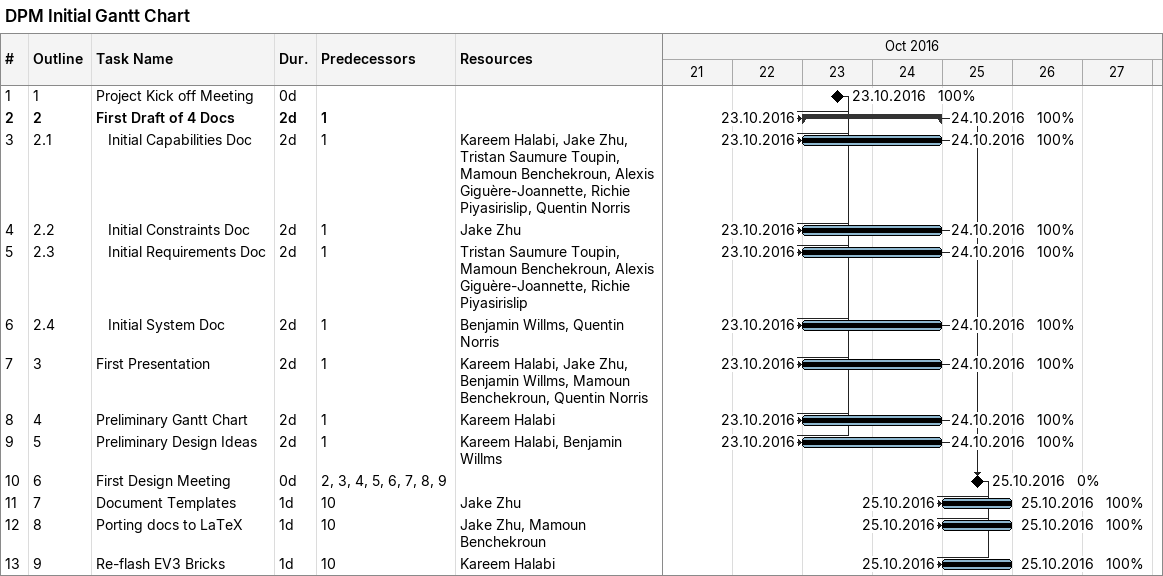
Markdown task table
DPM Initial Gantt Chart

| ID | WBS | Task | Duration | Start | Finish | Predecessors | Resources | % complete |
|---|---|---|---|---|---|---|---|---|
| 1 | 1 | Project Kick off Meeting | 0d | 2016-10-23 | 2016-10-23 |  |  | 100 |
| 2 | 2 | **First Draft of 4 Docs** | 2d | 2016-10-23 | 2016-10-24 | 1 |  | 100 |
| 3 | 2.1 | Initial Capabilities Doc | 2d | 2016-10-23 | 2016-10-24 | 1 | Kareem Halabi, Jake Zhu, Tristan Saumure Toupin, Mamoun Benchekroun, Alexis Giguère-Joannette, Richie Piyasirislip, Quentin Norris | 100 |
| 4 | 2.2 | Initial Constraints Doc | 2d | 2016-10-23 | 2016-10-24 | 1 | Jake Zhu | 100 |
| 5 | 2.3 | Initial Requirements Doc | 2d | 2016-10-23 | 2016-10-24 | 1 | Tristan Saumure Toupin, Mamoun Benchekroun, Alexis Giguère-Joannette, Richie Piyasirislip | 100 |
| 6 | 2.4 | Initial System Doc | 2d | 2016-10-23 | 2016-10-24 | 1 | Benjamin Willms, Quentin Norris | 100 |
| 7 | 3 | First Presentation | 2d | 2016-10-23 | 2016-10-24 | 1 | Kareem Halabi, Jake Zhu, Benjamin Willms, Mamoun Benchekroun, Quentin Norris | 100 |
| 8 | 4 | Preliminary Gantt Chart | 2d | 2016-10-23 | 2016-10-24 | 1 | Kareem Halabi | 100 |
| 9 | 5 | Preliminary Design Ideas | 2d | 2016-10-23 | 2016-10-24 | 1 | Kareem Halabi, Benjamin Willms | 100 |
| 10 | 6 | First Design Meeting | 0d | 2016-10-25 | 2016-10-25 | 2, 3, 4, 5, 6, 7, 8, 9 |  | 0 |
| 11 | 7 | Document Templates | 1d | 2016-10-25 | 2016-10-25 | 10 | Jake Zhu | 100 |
| 12 | 8 | Porting docs to LaTeX | 1d | 2016-10-25 | 2016-10-25 | 10 | Jake Zhu, Mamoun Benchekroun | 100 |
| 13 | 9 | Re-flash EV3 Bricks | 1d | 2016-10-25 | 2016-10-25 | 10 | Kareem Halabi | 100 |
